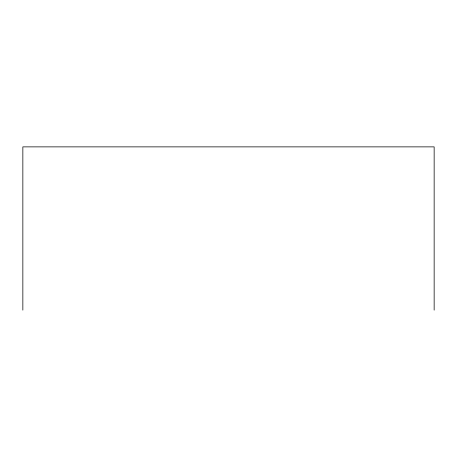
<?xml version="1.0" encoding="UTF-8"?>
<svg xmlns="http://www.w3.org/2000/svg" width="457" height="457" viewBox="0 0 457 457"><rect width="100%" height="100%" fill="white"/><g stroke="black" fill="none" stroke-linecap="round" stroke-linejoin="round"><path stroke-width="0.69" d="M434.15 310.126L434.15 146.874L22.85 146.874L22.85 310.126"/></g></svg>
